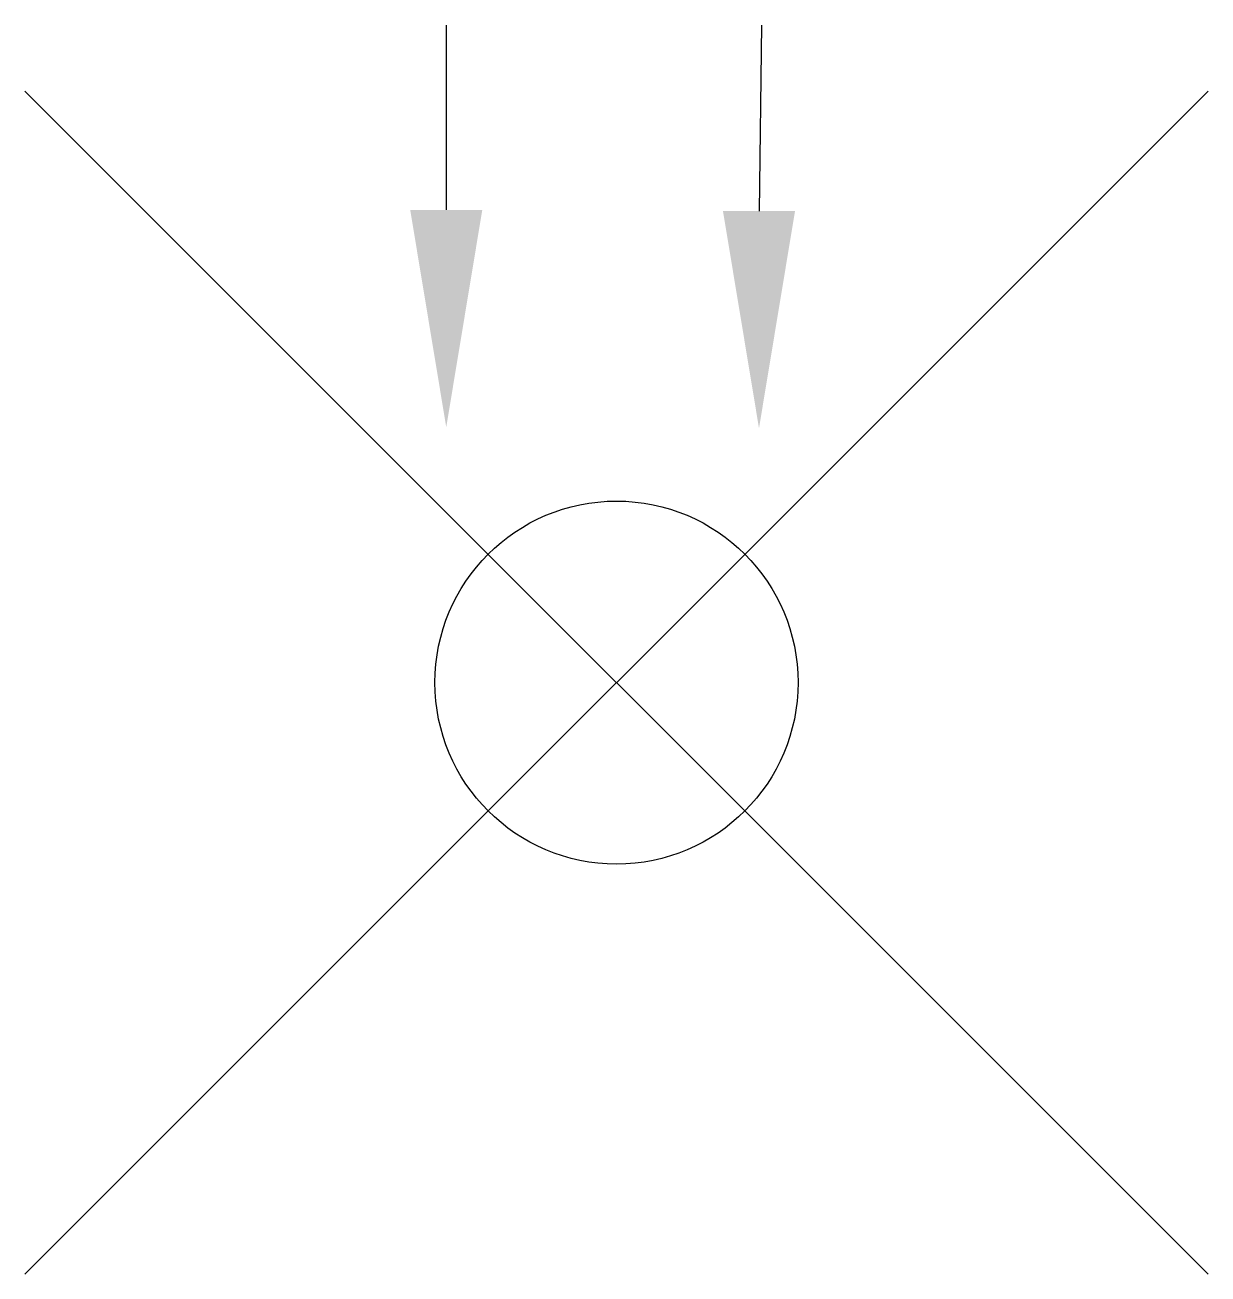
# Model space of a CAD drawing. Extents: x -5.5 to 5.5, y -5.5 to 6.1.
import ezdxf

# ---------------------------------------------------------------- set-up
doc = ezdxf.new("R2010")
doc.units = 0

msp = doc.modelspace()

# ---------------------------------------------------------------- hatches: boundary and pattern name
h = msp.add_hatch(color=256)
h.dxf.hatch_style = 1
h.paths.add_polyline_path([(-1.918, 4.395), (-1.248, 4.395), (-1.583, 2.375)])
h = msp.add_hatch(color=256)
h.dxf.hatch_style = 1
h.paths.add_polyline_path([(0.99, 4.385), (1.66, 4.385), (1.325, 2.365)])

# ---------------------------------------------------------------- linework, layer by layer
for p, q in [((-1.583, 6.115), (-1.583, 4.395)), ((-1.583, 6.115), (-1.583, 4.395)), ((1.347, 6.115), (1.325, 4.385)), ((1.347, 6.115), (1.325, 4.385))]:
    msp.add_line(p, q)
for points in [[(5.5, 5.5), (-5.5, -5.5)], [(-5.5, 5.5), (5.5, -5.5)]]:
    msp.add_lwpolyline(points)
msp.add_circle((0, 0), 1.688)
msp.add_circle((0, 0), 1.688)

doc.saveas('drawing.dxf')
